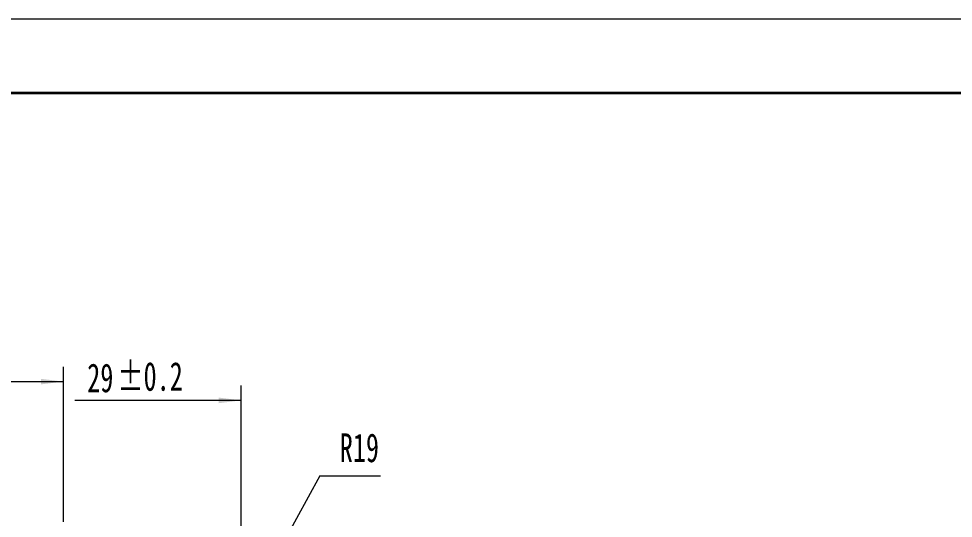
# Model space of a CAD drawing. Header units: millimetres. Extents: x -297 to 297, y -210 to 210.
# Drawn here: x -27.1 to 98, y 143.1 to 210 of the extents above; entities that cross this region are included whole.
import ezdxf

# ---------------------------------------------------------------- set-up
doc = ezdxf.new("R2010")
doc.units = ezdxf.units.MM
doc.layers.get('0').update_dxf_attribs({"lineweight": 35})
doc.layers.add('EB0', color=7, linetype='Continuous', lineweight=35)
doc.layers.add('尺寸线层', color=7, linetype='Continuous', lineweight=18)
doc.styles.add('标准', font='', dxfattribs={"width": 0.667})
doc.styles.get('标准').set_extended_font_data('宋体')
doc.dimstyles.new('复件标准', dxfattribs={"dimtxt": 3.853125, "dimasz": 3, "dimexe": 2, "dimexo": 0, "dimgap": 1.297723958333334, "dimtad": 1, "dimdec": 3, "dimdsep": 46, "dimtxsty": '标准', "dimblk": '_CAXARROW', "dimcen": 0, "dimdle": 5, "dimse2": 1, "dimsd2": 1, "dimazin": 2, "dimtfac": 0.7071067811865475, "dimtdec": 3, "dimtofl": 0, "dimtmove": 0, "dimatfit": 3, "dimfxl": 0, "dimfrac": 2, "dimtolj": 1, "dimtzin": 0, "dimlwd": 18, "dimarcsym": 0})
doc.dimstyles.new('标准', dxfattribs={"dimtxt": 3.853125, "dimasz": 3, "dimexe": 2, "dimexo": 0, "dimgap": 1.672723958333334, "dimtad": 1, "dimdec": 3, "dimdsep": 46, "dimtxsty": '标准', "dimblk": '_CAXARROW', "dimcen": 0, "dimdle": 5, "dimclrd": 256, "dimclre": 256, "dimclrt": 256, "dimazin": 2, "dimtfac": 0.7071067811865475, "dimtdec": 3, "dimtofl": 0, "dimtmove": 0, "dimatfit": 3, "dimfxl": 0, "dimfrac": 2, "dimtolj": 1, "dimtzin": 0, "dimlwd": 18, "dimarcsym": 0})

# ---------------------------------------------------------------- blocks, each defined once
blk = doc.blocks.new('*X8')
at = {"layer": 'EB0', "color": 0, "linetype": 'Continuous', "lineweight": 18, "char_height": 3.853125, "attachment_point": 1, "line_spacing_factor": 1.150569886022796, "style": '标准'}
for s, insert, width in [('\\T1.001;%%P0.2', (-13.8612792842877, 163.9983320163301), 18.28676548), ('\\T1.001;29', (-17.9055996005377, 163.8056757663301), 24.7839798625)]:
    blk.add_mtext(s, dxfattribs=dict(at, insert=insert, width=width))
blk = doc.blocks.new('*X7')
at = {"layer": 'EB0', "linetype": 'Continuous', "lineweight": 18, "transparency": 16777216}
blk.add_hatch(color=0, dxfattribs=at).paths.add_polyline_path([(2.697593568212273, 158.8557770846895), (-0.3024064317877269, 158.4807770846895), (-0.3024064317877269, 159.2307770846895)], flags=0)
at = {"layer": 'EB0', "color": 0, "linetype": 'Continuous', "lineweight": 18, "transparency": 16777216}
for p, q in [((2.69759356821227, 107.1018947052211), (2.697593568212273, 160.8557770846895)), ((2.697593568212273, 158.8557770846895), (-19.54694143178769, 158.8557770846895))]:
    blk.add_line(p, q, dxfattribs=at)
blk.add_blockref('*X8', (0, 0), dxfattribs=at)
blk = doc.blocks.new('_CAXARROW')
blk.add_hatch(color=256).paths.add_polyline_path([(0, 0), (-1, 0.125), (-1, -0.125)], flags=0)
blk = doc.blocks.new('*X9')
at = {"layer": '尺寸线层', "linetype": 'Continuous', "lineweight": 18, "transparency": 16777216}
blk.add_hatch(color=256, dxfattribs=at).paths.add_polyline_path([(-2.670062148544408, 119.7632358244801), (-3.783168986965858, 116.9522541158489), (-4.440853504831349, 117.3127413901874)], flags=0)
for q in [(-11.80240643178767, 103.101894705221), (21.37452186949717, 148.7385802246018)]:
    blk.add_line((13.21178186949717, 148.7385802246018), q, dxfattribs=at)
at = {"layer": '尺寸线层', "linetype": 'Continuous', "lineweight": 18, "transparency": 16777216, "insert": (18.52720608824717, 152.4785802246018), "char_height": 3.853125, "width": 7.737002818124999, "attachment_point": 5, "line_spacing_factor": 1.150569886022796, "style": '标准'}
blk.add_mtext('\\T1.001;R19', dxfattribs=at)
blk = doc.blocks.new('*X16')
at = {"layer": '尺寸线层', "linetype": 'Continuous', "lineweight": 18, "transparency": 16777216}
for points in [[(-69.10240643178739, 161.3718905629746), (-66.10240643178739, 161.7468905629746), (-66.10240643178739, 160.9968905629746)], [(-21.10240643178738, 161.3718905629746), (-24.10240643178737, 161.7468905629746), (-24.10240643178737, 160.9968905629746)]]:
    blk.add_hatch(color=256, dxfattribs=at).paths.add_polyline_path(points, flags=0)
for p, q in [((-69.10240643178739, 142.601894705221), (-69.10240643178739, 163.3718905629746)), ((-21.10240643178737, 142.601894705221), (-21.10240643178738, 163.3718905629746)), ((-69.10240643178739, 161.3718905629746), (-21.10240643178738, 161.3718905629746))]:
    blk.add_line(p, q, dxfattribs=at)
at = {"layer": '尺寸线层', "linetype": 'Continuous', "lineweight": 18, "transparency": 16777216, "insert": (-45.20948619741237, 165.1118905629746), "char_height": 3.853125, "width": 7.737002818124999, "attachment_point": 5, "line_spacing_factor": 1.150569886022796, "style": '标准'}
blk.add_mtext('\\T1.001;%%C48', dxfattribs=at)

msp = doc.modelspace()

# ---------------------------------------------------------------- linework, layer by layer
at = {"layer": 'EB0', "color": 0, "linetype": 'Continuous', "lineweight": 18}
msp.add_line((-297, 210), (297, 210), dxfattribs=at)
at = {"layer": 'EB0', "color": 0, "linetype": 'Continuous', "lineweight": 35}
msp.add_line((287.0000053589793, 200.0000002679489), (-286.9999946410202, 200.0000156482196), dxfattribs=at)

# ---------------------------------------------------------------- dimensions: what is measured, and where the dimension line sits
at = {"layer": '尺寸线层', "linetype": 'Continuous', "lineweight": 18}
dim = msp.add_linear_dim(base=(-21.10240643178738, 161.3718905629746), p1=(-69.10240643178739, 142.601894705221), p2=(-21.10240643178737, 142.601894705221), angle=180, text='%%C48', dimstyle='标准', override={"dimsah": 1, "dimtfill": 1}, dxfattribs=at)
dim.commit()
dim.dimension.update_dxf_attribs({"geometry": '*X16', "text_midpoint": (-45.10240143178737, 165.1118905629746)})
dim = msp.add_linear_dim(base=(-26.30240643178767, 158.8557770846895), p1=(2.69759356821227, 107.1018947052211), p2=(-26.30240643178767, 107.101894705221), angle=180, dimstyle='复件标准', override={"dimsah": 1, "dimtol": 1, "dimtp": 0.2, "dimtm": 0.2, "dimtfac": 1, "dimtfill": 1, "dimtzin": 0}, dxfattribs=at)
dim.commit()
dim.dimension.update_dxf_attribs({"geometry": '*X7', "text_midpoint": (-11.8024114317877, 162.2207770846895)})
dim = msp.add_radius_dim(center=(-11.80240643178767, 103.101894705221), mpoint=(-2.670062148544408, 119.7632358244801), dimstyle='标准', override={"dimtih": 1, "dimtoh": 1, "dimpost": 'R<>', "dimsah": 1, "dimtmove": 2, "dimtfill": 1, "dimtzin": 0}, dxfattribs=at)
dim.commit()
dim.dimension.update_dxf_attribs({"geometry": '*X9', "text_midpoint": (18.62715186949717, 148.8792937662685)})

doc.saveas('drawing.dxf')
